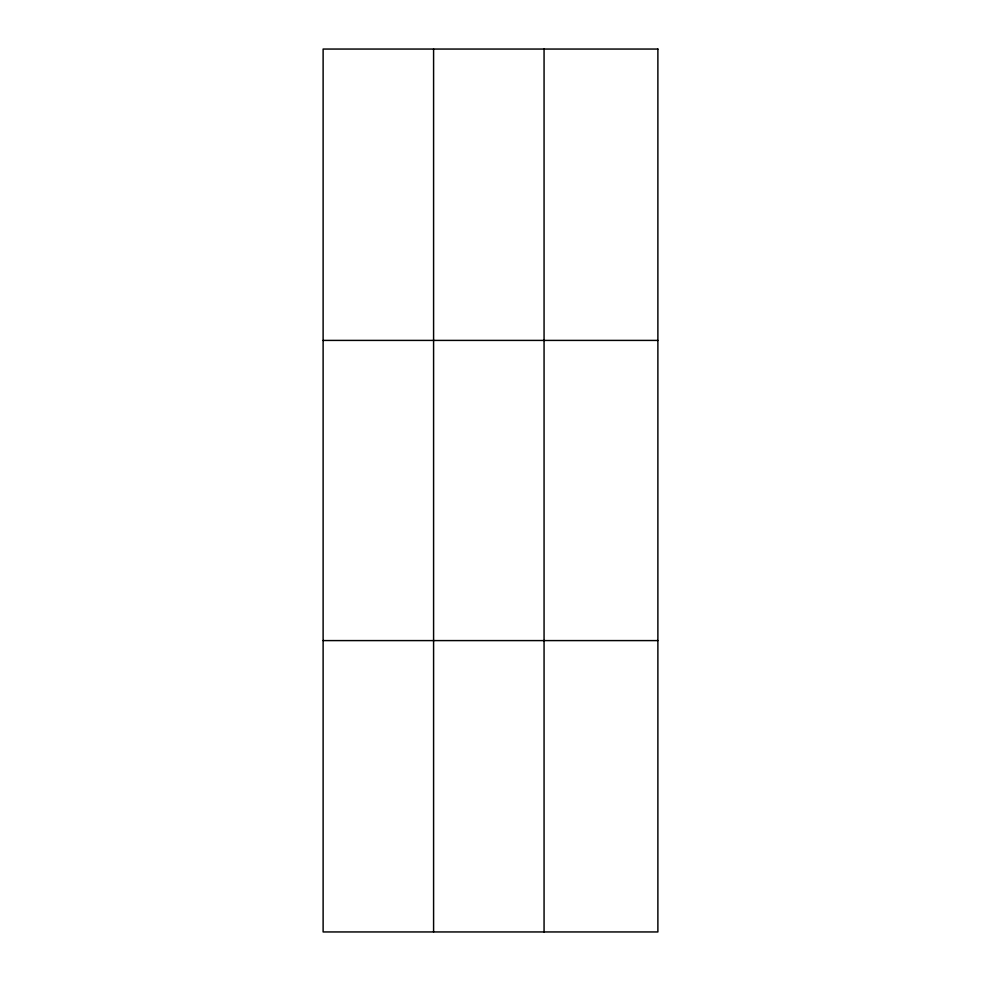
<?xml version="1.0" encoding="UTF-8"?>
<svg xmlns="http://www.w3.org/2000/svg" width="981" height="981" viewBox="0 0 981 981"><rect width="100%" height="100%" fill="white"/><g stroke="black" fill="none" stroke-linecap="round" stroke-linejoin="round"><path stroke-width="1.47" d="M433.59 49.05L433.59 931.95M544.063 49.05L544.063 931.95M323.117 340.407L657.883 340.407M323.117 640.593L657.883 640.593M657.883 49.05L657.883 931.95L323.117 931.95L323.117 49.05L657.883 49.05"/></g></svg>
